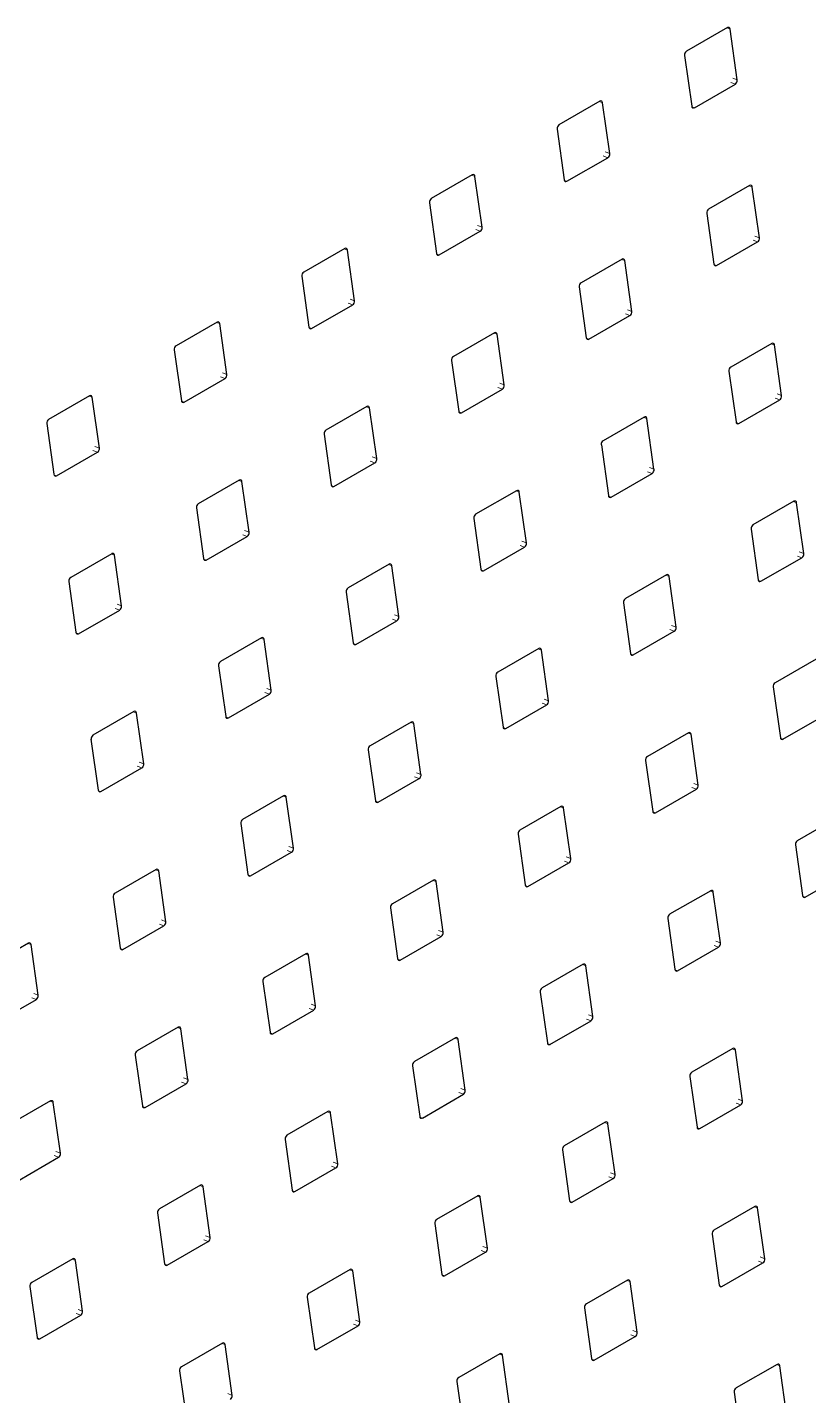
# Model space of a CAD drawing. Header units: millimetres. Extents: x -218071 to -203542, y 15363 to 51382.
# Drawn here: x -216975.48 to -216963.36, y 51036.53 to 51057.76 of the extents above; entities that cross this region are included whole.
import ezdxf

# ---------------------------------------------------------------- set-up
doc = ezdxf.new("R2010")
doc.units = ezdxf.units.MM
doc.header["$LTSCALE"] = 4
doc.layers.add('TPF-EQUIPEMENT', color=7, linetype='Continuous')

msp = doc.modelspace()

# ---------------------------------------------------------------- linework, layer by layer
at = {"layer": 'TPF-EQUIPEMENT', "color": 7, "linetype": 'Continuous', "lineweight": 25}
for p, q in [((-216964.619, 51057.759), (-216965.256, 51057.392)), ((-216964.467, 51056.948), (-216964.578, 51057.736)), ((-216965.285, 51057.328), (-216965.175, 51056.54)), ((-216965.133, 51056.517), (-216964.497, 51056.884)), ((-216966.599, 51056.616), (-216967.236, 51056.249)), ((-216966.447, 51055.805), (-216966.558, 51056.593)), ((-216967.265, 51056.185), (-216967.154, 51055.397)), ((-216967.113, 51055.374), (-216966.477, 51055.741)), ((-216968.579, 51055.474), (-216969.216, 51055.106)), ((-216968.427, 51054.663), (-216968.538, 51055.45)), ((-216964.276, 51055.309), (-216964.912, 51054.942)), ((-216964.124, 51054.498), (-216964.234, 51055.285)), ((-216969.245, 51055.042), (-216969.134, 51054.255)), ((-216964.941, 51054.877), (-216964.831, 51054.09)), ((-216969.093, 51054.231), (-216968.456, 51054.599)), ((-216964.789, 51054.066), (-216964.153, 51054.434)), ((-216970.559, 51054.331), (-216971.196, 51053.964)), ((-216970.407, 51053.52), (-216970.518, 51054.308)), ((-216966.256, 51054.166), (-216966.892, 51053.799)), ((-216966.104, 51053.355), (-216966.214, 51054.143)), ((-216971.225, 51053.9), (-216971.114, 51053.112)), ((-216966.921, 51053.735), (-216966.811, 51052.947)), ((-216971.073, 51053.089), (-216970.436, 51053.456)), ((-216972.539, 51053.188), (-216973.175, 51052.821)), ((-216972.387, 51052.377), (-216972.498, 51053.165)), ((-216966.769, 51052.924), (-216966.133, 51053.291)), ((-216968.235, 51053.023), (-216968.872, 51052.656)), ((-216968.083, 51052.213), (-216968.194, 51053)), ((-216973.205, 51052.757), (-216973.094, 51051.969)), ((-216963.932, 51052.859), (-216964.568, 51052.491)), ((-216963.78, 51052.048), (-216963.89, 51052.835)), ((-216968.901, 51052.592), (-216968.791, 51051.804)), ((-216973.053, 51051.946), (-216972.416, 51052.313)), ((-216964.597, 51052.427), (-216964.487, 51051.64)), ((-216968.749, 51051.781), (-216968.113, 51052.148)), ((-216974.519, 51052.046), (-216975.155, 51051.678)), ((-216974.367, 51051.235), (-216974.477, 51052.022)), ((-216970.215, 51051.881), (-216970.852, 51051.513)), ((-216970.063, 51051.07), (-216970.174, 51051.857)), ((-216964.445, 51051.616), (-216963.809, 51051.983)), ((-216965.912, 51051.716), (-216966.548, 51051.349)), ((-216965.76, 51050.905), (-216965.87, 51051.693)), ((-216975.185, 51051.614), (-216975.074, 51050.827)), ((-216970.881, 51051.449), (-216970.77, 51050.662)), ((-216966.577, 51051.284), (-216966.467, 51050.497)), ((-216975.033, 51050.803), (-216974.396, 51051.171)), ((-216970.729, 51050.638), (-216970.093, 51051.006)), ((-216966.425, 51050.473), (-216965.789, 51050.841)), ((-216972.195, 51050.738), (-216972.832, 51050.371)), ((-216972.043, 51049.927), (-216972.154, 51050.715)), ((-216967.892, 51050.573), (-216968.528, 51050.206)), ((-216967.74, 51049.762), (-216967.85, 51050.55)), ((-216963.588, 51050.408), (-216964.224, 51050.041)), ((-216963.436, 51049.597), (-216963.547, 51050.385)), ((-216972.861, 51050.307), (-216972.75, 51049.519)), ((-216968.557, 51050.142), (-216968.447, 51049.354)), ((-216964.254, 51049.977), (-216964.143, 51049.189)), ((-216972.709, 51049.496), (-216972.072, 51049.863)), ((-216974.175, 51049.595), (-216974.812, 51049.228)), ((-216974.023, 51048.784), (-216974.134, 51049.572)), ((-216968.405, 51049.331), (-216967.769, 51049.698)), ((-216964.102, 51049.166), (-216963.465, 51049.533)), ((-216969.872, 51049.43), (-216970.508, 51049.063)), ((-216969.72, 51048.62), (-216969.83, 51049.407)), ((-216974.841, 51049.164), (-216974.73, 51048.376)), ((-216965.568, 51049.266), (-216966.204, 51048.898)), ((-216965.416, 51048.455), (-216965.526, 51049.242)), ((-216970.537, 51048.999), (-216970.427, 51048.211)), ((-216974.689, 51048.353), (-216974.052, 51048.72)), ((-216966.234, 51048.834), (-216966.123, 51048.047)), ((-216970.385, 51048.188), (-216969.749, 51048.555)), ((-216971.851, 51048.288), (-216972.488, 51047.921)), ((-216971.699, 51047.477), (-216971.81, 51048.264)), ((-216966.082, 51048.023), (-216965.445, 51048.39)), ((-216967.548, 51048.123), (-216968.184, 51047.756)), ((-216967.396, 51047.312), (-216967.506, 51048.1)), ((-216972.517, 51047.856), (-216972.407, 51047.069)), ((-216963.244, 51047.958), (-216963.881, 51047.591)), ((-216968.213, 51047.691), (-216968.103, 51046.904)), ((-216972.365, 51047.045), (-216971.729, 51047.413)), ((-216963.91, 51047.527), (-216963.799, 51046.739)), ((-216968.061, 51046.88), (-216967.425, 51047.248)), ((-216973.831, 51047.145), (-216974.468, 51046.778)), ((-216973.679, 51046.334), (-216973.79, 51047.122)), ((-216969.528, 51046.98), (-216970.164, 51046.613)), ((-216963.758, 51046.716), (-216963.121, 51047.083)), ((-216969.376, 51046.169), (-216969.486, 51046.957)), ((-216965.224, 51046.815), (-216965.861, 51046.448)), ((-216965.072, 51046.004), (-216965.183, 51046.792)), ((-216974.497, 51046.714), (-216974.386, 51045.926)), ((-216970.193, 51046.549), (-216970.083, 51045.761)), ((-216965.89, 51046.384), (-216965.779, 51045.596)), ((-216974.345, 51045.903), (-216973.709, 51046.27)), ((-216970.041, 51045.738), (-216969.405, 51046.105)), ((-216965.738, 51045.573), (-216965.101, 51045.94)), ((-216971.508, 51045.838), (-216972.144, 51045.47)), ((-216971.356, 51045.027), (-216971.466, 51045.814)), ((-216967.204, 51045.673), (-216967.84, 51045.305)), ((-216967.052, 51044.862), (-216967.163, 51045.649)), ((-216962.9, 51045.508), (-216963.537, 51045.14)), ((-216972.173, 51045.406), (-216972.063, 51044.618)), ((-216967.87, 51045.241), (-216967.759, 51044.454)), ((-216963.566, 51045.076), (-216963.456, 51044.289)), ((-216972.021, 51044.595), (-216971.385, 51044.962)), ((-216973.488, 51044.695), (-216974.124, 51044.328)), ((-216973.336, 51043.884), (-216973.446, 51044.671)), ((-216967.718, 51044.43), (-216967.081, 51044.798)), ((-216963.414, 51044.265), (-216962.778, 51044.633)), ((-216969.184, 51044.53), (-216969.82, 51044.163)), ((-216969.032, 51043.719), (-216969.142, 51044.507)), ((-216974.153, 51044.263), (-216974.043, 51043.476)), ((-216964.88, 51044.365), (-216965.517, 51043.998)), ((-216964.728, 51043.554), (-216964.839, 51044.342)), ((-216969.85, 51044.098), (-216969.739, 51043.311)), ((-216974.001, 51043.452), (-216973.365, 51043.82)), ((-216965.546, 51043.934), (-216965.435, 51043.146)), ((-216969.698, 51043.288), (-216969.061, 51043.655)), ((-216975.467, 51043.552), (-216976.104, 51043.185)), ((-216975.315, 51042.741), (-216975.426, 51043.529)), ((-216971.164, 51043.387), (-216971.8, 51043.02)), ((-216971.012, 51042.576), (-216971.122, 51043.364)), ((-216965.394, 51043.123), (-216964.758, 51043.49)), ((-216966.86, 51043.222), (-216967.497, 51042.855)), ((-216966.708, 51042.411), (-216966.819, 51043.199)), ((-216971.829, 51042.956), (-216971.719, 51042.168)), ((-216967.526, 51042.791), (-216967.415, 51042.003)), ((-216975.981, 51042.31), (-216975.345, 51042.677)), ((-216971.677, 51042.145), (-216971.041, 51042.512)), ((-216967.374, 51041.98), (-216966.737, 51042.347)), ((-216973.144, 51042.245), (-216973.78, 51041.877)), ((-216972.992, 51041.434), (-216973.102, 51042.221)), ((-216968.84, 51042.08), (-216969.477, 51041.712)), ((-216968.688, 51041.269), (-216968.799, 51042.056)), ((-216964.537, 51041.915), (-216965.173, 51041.547)), ((-216964.385, 51041.104), (-216964.495, 51041.891)), ((-216973.809, 51041.813), (-216973.699, 51041.025)), ((-216969.506, 51041.648), (-216969.395, 51040.861)), ((-216965.202, 51041.483), (-216965.092, 51040.696)), ((-216973.657, 51041.002), (-216973.021, 51041.369)), ((-216975.124, 51041.102), (-216975.76, 51040.735)), ((-216974.972, 51040.291), (-216975.082, 51041.079)), ((-216969.354, 51040.837), (-216968.717, 51041.205)), ((-216965.05, 51040.672), (-216964.414, 51041.04)), ((-216970.82, 51040.937), (-216971.456, 51040.57)), ((-216970.668, 51040.126), (-216970.779, 51040.914)), ((-216966.516, 51040.772), (-216967.153, 51040.405)), ((-216966.364, 51039.961), (-216966.475, 51040.749)), ((-216971.486, 51040.505), (-216971.375, 51039.718)), ((-216975.637, 51039.859), (-216975.001, 51040.227)), ((-216967.182, 51040.341), (-216967.072, 51039.553)), ((-216971.334, 51039.695), (-216970.697, 51040.062)), ((-216972.8, 51039.794), (-216973.436, 51039.427)), ((-216972.648, 51038.983), (-216972.758, 51039.771)), ((-216967.03, 51039.53), (-216966.394, 51039.897)), ((-216968.496, 51039.629), (-216969.133, 51039.262)), ((-216968.344, 51038.818), (-216968.455, 51039.606)), ((-216973.466, 51039.363), (-216973.355, 51038.575)), ((-216964.193, 51039.464), (-216964.829, 51039.097)), ((-216964.041, 51038.654), (-216964.151, 51039.441)), ((-216969.162, 51039.198), (-216969.051, 51038.41)), ((-216973.314, 51038.552), (-216972.677, 51038.919)), ((-216964.858, 51039.033), (-216964.748, 51038.245)), ((-216969.01, 51038.387), (-216968.374, 51038.754)), ((-216974.78, 51038.652), (-216975.416, 51038.284)), ((-216974.628, 51037.841), (-216974.738, 51038.628)), ((-216970.476, 51038.487), (-216971.113, 51038.119)), ((-216964.706, 51038.222), (-216964.07, 51038.589)), ((-216970.324, 51037.676), (-216970.435, 51038.463)), ((-216966.173, 51038.322), (-216966.809, 51037.954)), ((-216966.021, 51037.511), (-216966.131, 51038.298)), ((-216975.445, 51038.22), (-216975.335, 51037.433)), ((-216971.142, 51038.055), (-216971.031, 51037.268)), ((-216966.838, 51037.89), (-216966.728, 51037.103)), ((-216975.293, 51037.409), (-216974.657, 51037.776)), ((-216970.99, 51037.244), (-216970.353, 51037.612)), ((-216966.686, 51037.079), (-216966.05, 51037.447)), ((-216972.456, 51037.344), (-216973.093, 51036.977)), ((-216972.304, 51036.533), (-216972.415, 51037.321)), ((-216968.153, 51037.179), (-216968.789, 51036.812)), ((-216968.001, 51036.368), (-216968.111, 51037.156)), ((-216963.849, 51037.014), (-216964.485, 51036.647)), ((-216963.697, 51036.203), (-216963.807, 51036.991)), ((-216973.122, 51036.913), (-216973.011, 51036.125)), ((-216968.818, 51036.748), (-216968.708, 51035.96)), ((-216964.515, 51036.583), (-216964.404, 51035.795))]:
    msp.add_line(p, q, dxfattribs=at)
at = {"layer": 'TPF-EQUIPEMENT', "color": 8, "linetype": 'Continuous', "lineweight": 18}
for p, q in [((-216964.628, 51057.754), (-216964.578, 51057.736)), ((-216964.537, 51056.974), (-216964.467, 51056.948)), ((-216964.566, 51056.91), (-216964.497, 51056.884)), ((-216966.608, 51056.612), (-216966.558, 51056.593)), ((-216965.173, 51056.531), (-216965.133, 51056.517)), ((-216966.546, 51055.767), (-216966.477, 51055.741)), ((-216966.517, 51055.832), (-216966.447, 51055.805)), ((-216968.588, 51055.469), (-216968.538, 51055.45)), ((-216967.152, 51055.389), (-216967.113, 51055.374)), ((-216964.284, 51055.304), (-216964.234, 51055.285)), ((-216968.526, 51054.625), (-216968.456, 51054.599)), ((-216968.497, 51054.689), (-216968.427, 51054.663)), ((-216964.223, 51054.46), (-216964.153, 51054.434)), ((-216964.193, 51054.524), (-216964.124, 51054.498)), ((-216970.567, 51054.326), (-216970.518, 51054.308)), ((-216969.132, 51054.246), (-216969.093, 51054.231)), ((-216966.264, 51054.161), (-216966.214, 51054.143)), ((-216964.829, 51054.081), (-216964.789, 51054.066)), ((-216970.506, 51053.482), (-216970.436, 51053.456)), ((-216970.477, 51053.546), (-216970.407, 51053.52)), ((-216966.173, 51053.381), (-216966.104, 51053.355)), ((-216972.547, 51053.184), (-216972.498, 51053.165)), ((-216966.202, 51053.317), (-216966.133, 51053.291)), ((-216971.112, 51053.103), (-216971.073, 51053.089)), ((-216968.244, 51053.019), (-216968.194, 51053)), ((-216966.809, 51052.938), (-216966.769, 51052.924)), ((-216963.94, 51052.854), (-216963.89, 51052.835)), ((-216972.486, 51052.339), (-216972.416, 51052.313)), ((-216972.457, 51052.403), (-216972.387, 51052.377)), ((-216968.182, 51052.174), (-216968.113, 51052.148)), ((-216968.153, 51052.239), (-216968.083, 51052.213)), ((-216963.849, 51052.074), (-216963.78, 51052.048)), ((-216974.527, 51052.041), (-216974.477, 51052.022)), ((-216973.092, 51051.961), (-216973.053, 51051.946)), ((-216970.224, 51051.876), (-216970.174, 51051.857)), ((-216963.879, 51052.009), (-216963.809, 51051.983)), ((-216968.789, 51051.796), (-216968.749, 51051.781)), ((-216965.92, 51051.711), (-216965.87, 51051.693)), ((-216964.485, 51051.631), (-216964.445, 51051.616)), ((-216974.437, 51051.261), (-216974.367, 51051.235)), ((-216974.466, 51051.197), (-216974.396, 51051.171)), ((-216970.162, 51051.032), (-216970.093, 51051.006)), ((-216970.133, 51051.096), (-216970.063, 51051.07)), ((-216975.072, 51050.818), (-216975.033, 51050.803)), ((-216965.859, 51050.867), (-216965.789, 51050.841)), ((-216965.829, 51050.931), (-216965.76, 51050.905)), ((-216972.204, 51050.733), (-216972.154, 51050.715)), ((-216970.768, 51050.653), (-216970.729, 51050.638)), ((-216967.9, 51050.568), (-216967.85, 51050.55)), ((-216966.465, 51050.488), (-216966.425, 51050.473)), ((-216963.596, 51050.404), (-216963.547, 51050.385)), ((-216972.113, 51049.953), (-216972.043, 51049.927)), ((-216972.142, 51049.889), (-216972.072, 51049.863)), ((-216967.809, 51049.788), (-216967.74, 51049.762)), ((-216974.183, 51049.591), (-216974.134, 51049.572)), ((-216967.838, 51049.724), (-216967.769, 51049.698)), ((-216963.535, 51049.559), (-216963.465, 51049.533)), ((-216963.506, 51049.623), (-216963.436, 51049.597)), ((-216972.748, 51049.51), (-216972.709, 51049.496)), ((-216969.88, 51049.426), (-216969.83, 51049.407)), ((-216968.445, 51049.346), (-216968.405, 51049.331)), ((-216965.576, 51049.261), (-216965.526, 51049.242)), ((-216964.141, 51049.181), (-216964.102, 51049.166)), ((-216974.122, 51048.746), (-216974.052, 51048.72)), ((-216974.093, 51048.81), (-216974.023, 51048.784)), ((-216969.818, 51048.581), (-216969.749, 51048.555)), ((-216969.789, 51048.646), (-216969.72, 51048.62)), ((-216965.486, 51048.481), (-216965.416, 51048.455)), ((-216974.728, 51048.368), (-216974.689, 51048.353)), ((-216971.86, 51048.283), (-216971.81, 51048.264)), ((-216965.515, 51048.416), (-216965.445, 51048.39)), ((-216970.425, 51048.203), (-216970.385, 51048.188)), ((-216967.556, 51048.118), (-216967.506, 51048.1)), ((-216966.121, 51048.038), (-216966.082, 51048.023)), ((-216971.798, 51047.439), (-216971.729, 51047.413)), ((-216971.769, 51047.503), (-216971.699, 51047.477)), ((-216967.495, 51047.274), (-216967.425, 51047.248)), ((-216967.465, 51047.338), (-216967.396, 51047.312)), ((-216973.84, 51047.14), (-216973.79, 51047.122)), ((-216972.405, 51047.06), (-216972.365, 51047.045)), ((-216969.536, 51046.975), (-216969.486, 51046.957)), ((-216968.101, 51046.895), (-216968.061, 51046.88)), ((-216965.232, 51046.811), (-216965.183, 51046.792)), ((-216963.797, 51046.73), (-216963.758, 51046.716)), ((-216973.749, 51046.36), (-216973.679, 51046.334)), ((-216973.778, 51046.296), (-216973.709, 51046.27)), ((-216969.475, 51046.131), (-216969.405, 51046.105)), ((-216969.445, 51046.195), (-216969.376, 51046.169)), ((-216974.384, 51045.917), (-216974.345, 51045.903)), ((-216965.171, 51045.966), (-216965.101, 51045.94)), ((-216965.142, 51046.03), (-216965.072, 51046.004)), ((-216971.516, 51045.833), (-216971.466, 51045.814)), ((-216970.081, 51045.753), (-216970.041, 51045.738)), ((-216967.212, 51045.668), (-216967.163, 51045.649)), ((-216965.777, 51045.588), (-216965.738, 51045.573)), ((-216971.454, 51044.988), (-216971.385, 51044.962)), ((-216971.425, 51045.053), (-216971.356, 51045.027)), ((-216967.122, 51044.888), (-216967.052, 51044.862)), ((-216973.496, 51044.69), (-216973.446, 51044.671)), ((-216967.151, 51044.824), (-216967.081, 51044.798)), ((-216972.061, 51044.61), (-216972.021, 51044.595)), ((-216969.192, 51044.525), (-216969.142, 51044.507)), ((-216967.757, 51044.445), (-216967.718, 51044.43)), ((-216964.889, 51044.36), (-216964.839, 51044.342)), ((-216963.454, 51044.28), (-216963.414, 51044.265)), ((-216973.434, 51043.846), (-216973.365, 51043.82)), ((-216973.405, 51043.91), (-216973.336, 51043.884)), ((-216969.131, 51043.681), (-216969.061, 51043.655)), ((-216969.102, 51043.745), (-216969.032, 51043.719)), ((-216964.798, 51043.58), (-216964.728, 51043.554)), ((-216975.476, 51043.547), (-216975.426, 51043.529)), ((-216974.041, 51043.467), (-216974.001, 51043.452)), ((-216971.172, 51043.382), (-216971.122, 51043.364)), ((-216964.827, 51043.516), (-216964.758, 51043.49)), ((-216969.737, 51043.302), (-216969.698, 51043.288)), ((-216966.868, 51043.218), (-216966.819, 51043.199)), ((-216965.433, 51043.137), (-216965.394, 51043.123)), ((-216975.385, 51042.767), (-216975.315, 51042.741)), ((-216975.414, 51042.703), (-216975.345, 51042.677)), ((-216971.111, 51042.538), (-216971.041, 51042.512)), ((-216971.081, 51042.602), (-216971.012, 51042.576)), ((-216966.807, 51042.373), (-216966.737, 51042.347)), ((-216966.778, 51042.437), (-216966.708, 51042.411)), ((-216973.152, 51042.24), (-216973.102, 51042.221)), ((-216971.717, 51042.16), (-216971.677, 51042.145)), ((-216968.848, 51042.075), (-216968.799, 51042.056)), ((-216967.413, 51041.995), (-216967.374, 51041.98)), ((-216964.545, 51041.91), (-216964.495, 51041.891)), ((-216973.061, 51041.46), (-216972.992, 51041.434)), ((-216973.091, 51041.395), (-216973.021, 51041.369)), ((-216968.758, 51041.295), (-216968.688, 51041.269)), ((-216975.132, 51041.097), (-216975.082, 51041.079)), ((-216968.787, 51041.231), (-216968.717, 51041.205)), ((-216964.483, 51041.066), (-216964.414, 51041.04)), ((-216964.454, 51041.13), (-216964.385, 51041.104)), ((-216973.697, 51041.017), (-216973.657, 51041.002)), ((-216970.828, 51040.932), (-216970.779, 51040.914)), ((-216969.393, 51040.852), (-216969.354, 51040.837)), ((-216966.525, 51040.767), (-216966.475, 51040.749)), ((-216965.09, 51040.687), (-216965.05, 51040.672)), ((-216975.07, 51040.253), (-216975.001, 51040.227)), ((-216975.041, 51040.317), (-216974.972, 51040.291)), ((-216970.767, 51040.088), (-216970.697, 51040.062)), ((-216970.738, 51040.152), (-216970.668, 51040.126)), ((-216966.434, 51039.987), (-216966.364, 51039.961)), ((-216972.808, 51039.789), (-216972.758, 51039.771)), ((-216966.463, 51039.923), (-216966.394, 51039.897)), ((-216971.373, 51039.709), (-216971.334, 51039.695)), ((-216968.505, 51039.625), (-216968.455, 51039.606)), ((-216967.069, 51039.544), (-216967.03, 51039.53)), ((-216964.201, 51039.46), (-216964.151, 51039.441)), ((-216972.747, 51038.945), (-216972.677, 51038.919)), ((-216972.718, 51039.009), (-216972.648, 51038.983)), ((-216968.443, 51038.78), (-216968.374, 51038.754)), ((-216968.414, 51038.844), (-216968.344, 51038.818)), ((-216974.788, 51038.647), (-216974.738, 51038.628)), ((-216973.353, 51038.567), (-216973.314, 51038.552)), ((-216970.484, 51038.482), (-216970.435, 51038.463)), ((-216964.14, 51038.615), (-216964.07, 51038.589)), ((-216964.11, 51038.68), (-216964.041, 51038.654)), ((-216969.049, 51038.402), (-216969.01, 51038.387)), ((-216966.181, 51038.317), (-216966.131, 51038.298)), ((-216964.746, 51038.237), (-216964.706, 51038.222)), ((-216974.697, 51037.867), (-216974.628, 51037.841)), ((-216974.727, 51037.802), (-216974.657, 51037.776)), ((-216970.423, 51037.638), (-216970.353, 51037.612)), ((-216970.394, 51037.702), (-216970.324, 51037.676)), ((-216975.333, 51037.424), (-216975.293, 51037.409)), ((-216966.119, 51037.473), (-216966.05, 51037.447)), ((-216966.09, 51037.537), (-216966.021, 51037.511)), ((-216972.464, 51037.339), (-216972.415, 51037.321)), ((-216971.029, 51037.259), (-216970.99, 51037.244)), ((-216968.161, 51037.174), (-216968.111, 51037.156)), ((-216966.726, 51037.094), (-216966.686, 51037.079)), ((-216963.857, 51037.009), (-216963.807, 51036.991)), ((-216972.374, 51036.559), (-216972.304, 51036.533))]:
    msp.add_line(p, q, dxfattribs=at)
at = {"layer": 'TPF-EQUIPEMENT', "color": 7, "linetype": 'Continuous', "lineweight": 25}
for centre, radius, start, end in [((-216964.605, 51057.736), 0.027, 358.9775, 122.2879), ((-216965.218, 51057.336), 0.0672, 123.9011, 187.1338), ((-216964.534, 51056.94), 0.0672, 303.9011, 7.1338), ((-216966.585, 51056.594), 0.027, 358.9775, 122.2879), ((-216965.148, 51056.54), 0.027, 178.9775, 302.2879), ((-216967.198, 51056.193), 0.0672, 123.9011, 187.1338), ((-216966.514, 51055.797), 0.0672, 303.9011, 7.1338), ((-216968.565, 51055.451), 0.027, 358.9775, 122.2879), ((-216967.127, 51055.397), 0.027, 178.9775, 302.2879), ((-216964.261, 51055.286), 0.027, 358.9775, 122.2879), ((-216969.178, 51055.051), 0.0672, 123.9011, 187.1338), ((-216964.875, 51054.886), 0.0672, 123.9011, 187.1338), ((-216968.494, 51054.654), 0.0672, 303.9011, 7.1338), ((-216964.19, 51054.49), 0.0672, 303.9011, 7.1338), ((-216970.545, 51054.308), 0.027, 358.9775, 122.2879), ((-216969.107, 51054.254), 0.027, 178.9775, 302.2879), ((-216966.241, 51054.143), 0.027, 358.9775, 122.2879), ((-216964.804, 51054.089), 0.027, 178.9775, 302.2879), ((-216971.158, 51053.908), 0.0672, 123.9011, 187.1338), ((-216966.854, 51053.743), 0.0672, 123.9011, 187.1338), ((-216970.474, 51053.512), 0.0672, 303.9011, 7.1338), ((-216966.17, 51053.347), 0.0672, 303.9011, 7.1338), ((-216972.525, 51053.165), 0.027, 358.9775, 122.2879), ((-216971.087, 51053.112), 0.027, 178.9775, 302.2879), ((-216968.221, 51053.001), 0.027, 358.9775, 122.2879), ((-216966.784, 51052.947), 0.027, 178.9775, 302.2879), ((-216973.138, 51052.765), 0.0672, 123.9011, 187.1338), ((-216963.917, 51052.836), 0.027, 358.9775, 122.2879), ((-216968.834, 51052.6), 0.0672, 123.9011, 187.1338), ((-216964.531, 51052.435), 0.0672, 123.9011, 187.1338), ((-216972.454, 51052.369), 0.0672, 303.9011, 7.1338), ((-216968.15, 51052.204), 0.0672, 303.9011, 7.1338), ((-216974.505, 51052.023), 0.027, 358.9775, 122.2879), ((-216973.067, 51051.969), 0.027, 178.9775, 302.2879), ((-216970.201, 51051.858), 0.027, 358.9775, 122.2879), ((-216963.847, 51052.039), 0.0672, 303.9011, 7.1338), ((-216975.118, 51051.623), 0.0672, 123.9011, 187.1338), ((-216968.764, 51051.804), 0.027, 178.9775, 302.2879), ((-216965.897, 51051.693), 0.027, 358.9775, 122.2879), ((-216964.46, 51051.639), 0.027, 178.9775, 302.2879), ((-216970.814, 51051.458), 0.0672, 123.9011, 187.1338), ((-216974.434, 51051.226), 0.0672, 303.9011, 7.1338), ((-216966.511, 51051.293), 0.0672, 123.9011, 187.1338), ((-216970.13, 51051.061), 0.0672, 303.9011, 7.1338), ((-216975.047, 51050.826), 0.027, 178.9775, 302.2879), ((-216965.826, 51050.897), 0.0672, 303.9011, 7.1338), ((-216972.181, 51050.715), 0.027, 358.9775, 122.2879), ((-216970.743, 51050.661), 0.027, 178.9775, 302.2879), ((-216967.877, 51050.55), 0.027, 358.9775, 122.2879), ((-216972.794, 51050.315), 0.0672, 123.9011, 187.1338), ((-216966.44, 51050.496), 0.027, 178.9775, 302.2879), ((-216963.574, 51050.385), 0.027, 358.9775, 122.2879), ((-216968.491, 51050.15), 0.0672, 123.9011, 187.1338), ((-216964.187, 51049.985), 0.0672, 123.9011, 187.1338), ((-216972.11, 51049.919), 0.0672, 303.9011, 7.1338), ((-216967.806, 51049.754), 0.0672, 303.9011, 7.1338), ((-216974.161, 51049.573), 0.027, 358.9775, 122.2879), ((-216972.723, 51049.519), 0.027, 178.9775, 302.2879), ((-216963.503, 51049.589), 0.0672, 303.9011, 7.1338), ((-216969.857, 51049.408), 0.027, 358.9775, 122.2879), ((-216968.42, 51049.354), 0.027, 178.9775, 302.2879), ((-216974.774, 51049.172), 0.0672, 123.9011, 187.1338), ((-216965.553, 51049.243), 0.027, 358.9775, 122.2879), ((-216964.116, 51049.189), 0.027, 178.9775, 302.2879), ((-216970.47, 51049.007), 0.0672, 123.9011, 187.1338), ((-216966.167, 51048.842), 0.0672, 123.9011, 187.1338), ((-216974.09, 51048.776), 0.0672, 303.9011, 7.1338), ((-216969.786, 51048.611), 0.0672, 303.9011, 7.1338), ((-216965.483, 51048.446), 0.0672, 303.9011, 7.1338), ((-216974.703, 51048.376), 0.027, 178.9775, 302.2879), ((-216971.837, 51048.265), 0.027, 358.9775, 122.2879), ((-216970.4, 51048.211), 0.027, 178.9775, 302.2879), ((-216967.533, 51048.1), 0.027, 358.9775, 122.2879), ((-216966.096, 51048.046), 0.027, 178.9775, 302.2879), ((-216972.45, 51047.865), 0.0672, 123.9011, 187.1338), ((-216968.147, 51047.7), 0.0672, 123.9011, 187.1338), ((-216971.766, 51047.469), 0.0672, 303.9011, 7.1338), ((-216963.843, 51047.535), 0.0672, 123.9011, 187.1338), ((-216967.463, 51047.304), 0.0672, 303.9011, 7.1338), ((-216973.817, 51047.122), 0.027, 358.9775, 122.2879), ((-216972.38, 51047.068), 0.027, 178.9775, 302.2879), ((-216969.513, 51046.957), 0.027, 358.9775, 122.2879), ((-216974.43, 51046.722), 0.0672, 123.9011, 187.1338), ((-216968.076, 51046.903), 0.027, 178.9775, 302.2879), ((-216965.21, 51046.792), 0.027, 358.9775, 122.2879), ((-216970.127, 51046.557), 0.0672, 123.9011, 187.1338), ((-216963.772, 51046.738), 0.027, 178.9775, 302.2879), ((-216973.746, 51046.326), 0.0672, 303.9011, 7.1338), ((-216965.823, 51046.392), 0.0672, 123.9011, 187.1338), ((-216969.442, 51046.161), 0.0672, 303.9011, 7.1338), ((-216974.359, 51045.926), 0.027, 178.9775, 302.2879), ((-216965.139, 51045.996), 0.0672, 303.9011, 7.1338), ((-216971.493, 51045.815), 0.027, 358.9775, 122.2879), ((-216970.056, 51045.761), 0.027, 178.9775, 302.2879), ((-216967.19, 51045.65), 0.027, 358.9775, 122.2879), ((-216965.752, 51045.596), 0.027, 178.9775, 302.2879), ((-216972.107, 51045.414), 0.0672, 123.9011, 187.1338), ((-216967.803, 51045.25), 0.0672, 123.9011, 187.1338), ((-216963.499, 51045.085), 0.0672, 123.9011, 187.1338), ((-216971.422, 51045.018), 0.0672, 303.9011, 7.1338), ((-216967.119, 51044.853), 0.0672, 303.9011, 7.1338), ((-216973.473, 51044.672), 0.027, 358.9775, 122.2879), ((-216972.036, 51044.618), 0.027, 178.9775, 302.2879), ((-216969.169, 51044.507), 0.027, 358.9775, 122.2879), ((-216967.732, 51044.453), 0.027, 178.9775, 302.2879), ((-216974.086, 51044.272), 0.0672, 123.9011, 187.1338), ((-216964.866, 51044.342), 0.027, 358.9775, 122.2879), ((-216963.428, 51044.288), 0.027, 178.9775, 302.2879), ((-216969.783, 51044.107), 0.0672, 123.9011, 187.1338), ((-216965.479, 51043.942), 0.0672, 123.9011, 187.1338), ((-216973.402, 51043.876), 0.0672, 303.9011, 7.1338), ((-216969.099, 51043.711), 0.0672, 303.9011, 7.1338), ((-216975.453, 51043.529), 0.027, 358.9775, 122.2879), ((-216974.016, 51043.475), 0.027, 178.9775, 302.2879), ((-216971.149, 51043.364), 0.027, 358.9775, 122.2879), ((-216964.795, 51043.546), 0.0672, 303.9011, 7.1338), ((-216969.712, 51043.31), 0.027, 178.9775, 302.2879), ((-216966.846, 51043.199), 0.027, 358.9775, 122.2879), ((-216965.408, 51043.145), 0.027, 178.9775, 302.2879), ((-216971.763, 51042.964), 0.0672, 123.9011, 187.1338), ((-216975.382, 51042.733), 0.0672, 303.9011, 7.1338), ((-216967.459, 51042.799), 0.0672, 123.9011, 187.1338), ((-216971.079, 51042.568), 0.0672, 303.9011, 7.1338), ((-216966.775, 51042.403), 0.0672, 303.9011, 7.1338), ((-216973.129, 51042.222), 0.027, 358.9775, 122.2879), ((-216971.692, 51042.168), 0.027, 178.9775, 302.2879), ((-216968.826, 51042.057), 0.027, 358.9775, 122.2879), ((-216973.743, 51041.821), 0.0672, 123.9011, 187.1338), ((-216967.388, 51042.003), 0.027, 178.9775, 302.2879), ((-216964.522, 51041.892), 0.027, 358.9775, 122.2879), ((-216969.439, 51041.657), 0.0672, 123.9011, 187.1338), ((-216965.135, 51041.492), 0.0672, 123.9011, 187.1338), ((-216973.058, 51041.425), 0.0672, 303.9011, 7.1338), ((-216968.755, 51041.26), 0.0672, 303.9011, 7.1338), ((-216975.109, 51041.079), 0.027, 358.9775, 122.2879), ((-216973.672, 51041.025), 0.027, 178.9775, 302.2879), ((-216964.451, 51041.095), 0.0672, 303.9011, 7.1338), ((-216970.806, 51040.914), 0.027, 358.9775, 122.2879), ((-216969.368, 51040.86), 0.027, 178.9775, 302.2879), ((-216966.502, 51040.749), 0.027, 358.9775, 122.2879), ((-216965.065, 51040.695), 0.027, 178.9775, 302.2879), ((-216971.419, 51040.514), 0.0672, 123.9011, 187.1338), ((-216967.115, 51040.349), 0.0672, 123.9011, 187.1338), ((-216975.038, 51040.283), 0.0672, 303.9011, 7.1338), ((-216970.735, 51040.118), 0.0672, 303.9011, 7.1338), ((-216966.431, 51039.953), 0.0672, 303.9011, 7.1338), ((-216972.785, 51039.771), 0.027, 358.9775, 122.2879), ((-216971.348, 51039.717), 0.027, 178.9775, 302.2879), ((-216968.482, 51039.606), 0.027, 358.9775, 122.2879), ((-216967.044, 51039.553), 0.027, 178.9775, 302.2879), ((-216973.399, 51039.371), 0.0672, 123.9011, 187.1338), ((-216964.178, 51039.442), 0.027, 358.9775, 122.2879), ((-216969.095, 51039.206), 0.0672, 123.9011, 187.1338), ((-216972.715, 51038.975), 0.0672, 303.9011, 7.1338), ((-216964.792, 51039.041), 0.0672, 123.9011, 187.1338), ((-216968.411, 51038.81), 0.0672, 303.9011, 7.1338), ((-216974.765, 51038.629), 0.027, 358.9775, 122.2879), ((-216973.328, 51038.575), 0.027, 178.9775, 302.2879), ((-216970.462, 51038.464), 0.027, 358.9775, 122.2879), ((-216964.107, 51038.645), 0.0672, 303.9011, 7.1338), ((-216975.379, 51038.228), 0.0672, 123.9011, 187.1338), ((-216969.024, 51038.41), 0.027, 178.9775, 302.2879), ((-216966.158, 51038.299), 0.027, 358.9775, 122.2879), ((-216971.075, 51038.064), 0.0672, 123.9011, 187.1338), ((-216964.721, 51038.245), 0.027, 178.9775, 302.2879), ((-216974.695, 51037.832), 0.0672, 303.9011, 7.1338), ((-216966.772, 51037.899), 0.0672, 123.9011, 187.1338), ((-216970.391, 51037.667), 0.0672, 303.9011, 7.1338), ((-216975.308, 51037.432), 0.027, 178.9775, 302.2879), ((-216966.087, 51037.502), 0.0672, 303.9011, 7.1338), ((-216972.442, 51037.321), 0.027, 358.9775, 122.2879), ((-216971.004, 51037.267), 0.027, 178.9775, 302.2879), ((-216968.138, 51037.156), 0.027, 358.9775, 122.2879), ((-216966.701, 51037.102), 0.027, 178.9775, 302.2879), ((-216963.834, 51036.991), 0.027, 358.9775, 122.2879), ((-216973.055, 51036.921), 0.0672, 123.9011, 187.1338), ((-216968.751, 51036.756), 0.0672, 123.9011, 187.1338), ((-216964.448, 51036.591), 0.0672, 123.9011, 187.1338), ((-216972.371, 51036.525), 0.0672, 303.9011, 7.1338)]:
    msp.add_arc(centre, radius, start, end, dxfattribs=at)

doc.saveas('drawing.dxf')
